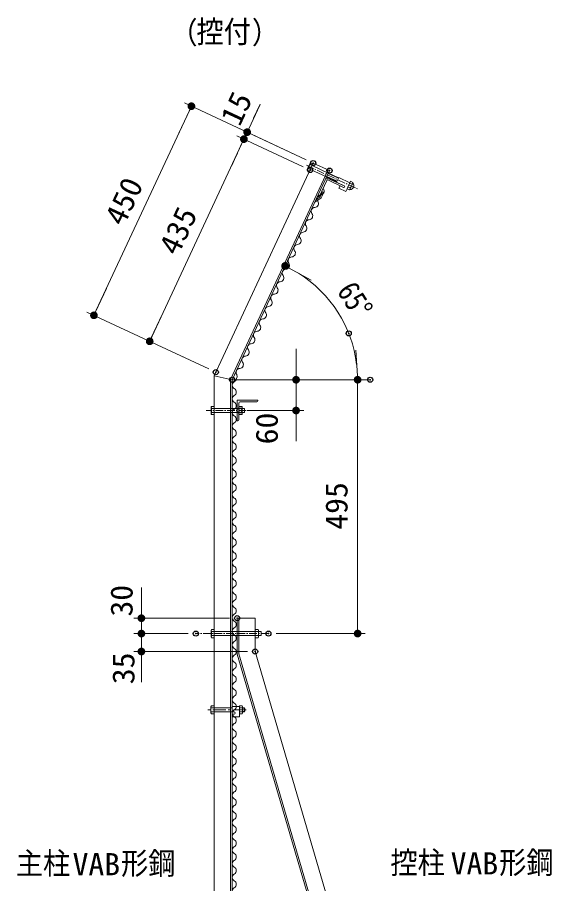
# Model space of a CAD drawing. Units: millimetres at full size. Extents: x -4455 to 4455, y -3150 to 3150.
# Drawn here: x 346 to 1389, y 326 to 2015 of the extents above; entities that cross this region are included whole.
import ezdxf
from ezdxf.enums import TextEntityAlignment as Align

# ---------------------------------------------------------------- set-up
doc = ezdxf.new("R2010")
doc.units = ezdxf.units.MM
doc.header["$LTSCALE"] = 20
doc.header["$PDMODE"] = 32
doc.header["$PDSIZE"] = 10
for name, pattern in [('DASHED', [7.5, 6, -1.5]), ('USER1', [2, 1.25, -0.25, 0.25, -0.25]), ('USER3', [1.125, 0.75, -0.125, 0.125, -0.125]), ('USER4', [4.7625, 3.175, -1.5875])]:
    doc.linetypes.add(name, pattern=pattern)
for name, color, linetype, lineweight in [('0-1_SUNPOU', 1, 'Continuous', 18), ('0-4_6文字', 3, 'Continuous', 18), ('0-5_1部材', 7, 'Continuous', 18), ('0-6_8部品', 7, 'Continuous', 18), ('0-A_5寸法', 1, 'Continuous', 18), ('0-C_2網', 4, 'Continuous', 18), ('0-D_AMI', 3, 'Continuous', 18)]:
    doc.layers.add(name, color=color, linetype=linetype, lineweight=lineweight)
doc.layers.add('0-2_DEFPOINTS', color=7, linetype='Continuous')
doc.styles.add('ＭＳ ゴシック', font='')
doc.styles.get('ＭＳ ゴシック').set_extended_font_data('MS Gothic')

# ---------------------------------------------------------------- blocks, each defined once
blk = doc.blocks.new('M1')
at = {"layer": '0-1_SUNPOU'}
blk.add_line((-5, 0), (-38.58, 0), dxfattribs=at)
for points in [[(0, 0), (-5, 0), (-4.96, 0.63)], [(0, 0), (-4.96, -0.63), (-5, 0)], [(0, 0), (-4.96, 0.63), (-4.84, 1.24)], [(0, 0), (-4.84, -1.24), (-4.96, -0.63)], [(0, 0), (-4.84, 1.24), (-4.65, 1.84)], [(0, 0), (-4.65, -1.84), (-4.84, -1.24)], [(0, 0), (-4.65, 1.84), (-4.38, 2.41)], [(0, 0), (-4.38, -2.41), (-4.65, -1.84)], [(0, 0), (-4.38, 2.41), (-4.05, 2.94)], [(0, 0), (-4.05, -2.94), (-4.38, -2.41)], [(0, 0), (-4.05, 2.94), (-3.64, 3.42)], [(0, 0), (-3.64, -3.42), (-4.05, -2.94)], [(0, 0), (-3.64, 3.42), (-3.19, 3.85)], [(0, 0), (-3.19, -3.85), (-3.64, -3.42)], [(0, 0), (-3.19, 3.85), (-2.68, 4.22)], [(0, 0), (-2.68, -4.22), (-3.19, -3.85)], [(0, 0), (-2.68, 4.22), (-2.13, 4.52)], [(0, 0), (-2.13, -4.52), (-2.68, -4.22)], [(0, 0), (-2.13, 4.52), (-1.55, 4.76)], [(0, 0), (-1.55, -4.76), (-2.13, -4.52)], [(0, 0), (-1.55, 4.76), (-0.94, 4.91)], [(0, 0), (-0.94, -4.91), (-1.55, -4.76)], [(0, 0), (-0.94, 4.91), (-0.31, 4.99)], [(0, 0), (-0.31, -4.99), (-0.94, -4.91)], [(0, 0), (-0.31, 4.99), (0.31, 4.99)], [(0, 0), (0.31, -4.99), (-0.31, -4.99)], [(0, 0), (0.31, 4.99), (0.94, 4.91)], [(0, 0), (0.94, 4.91), (1.55, 4.76)], [(0, 0), (1.55, 4.76), (2.13, 4.52)], [(0, 0), (2.13, 4.52), (2.68, 4.22)], [(0, 0), (2.68, 4.22), (3.19, 3.85)], [(0, 0), (3.19, 3.85), (3.64, 3.42)], [(0, 0), (3.64, 3.42), (4.05, 2.94)], [(0, 0), (4.05, 2.94), (4.38, 2.41)], [(0, 0), (4.38, 2.41), (4.65, 1.84)], [(0, 0), (4.65, 1.84), (4.84, 1.24)], [(0, 0), (4.84, 1.24), (4.96, 0.63)], [(0, 0), (4.96, 0.63), (5, 0)], [(0, 0), (0.94, -4.91), (0.31, -4.99)], [(0, 0), (1.55, -4.76), (0.94, -4.91)], [(0, 0), (2.13, -4.52), (1.55, -4.76)], [(0, 0), (2.68, -4.22), (2.13, -4.52)], [(0, 0), (3.19, -3.85), (2.68, -4.22)], [(0, 0), (3.64, -3.42), (3.19, -3.85)], [(0, 0), (4.05, -2.94), (3.64, -3.42)], [(0, 0), (4.38, -2.41), (4.05, -2.94)], [(0, 0), (4.65, -1.84), (4.38, -2.41)], [(0, 0), (4.84, -1.24), (4.65, -1.84)], [(0, 0), (4.96, -0.63), (4.84, -1.24)], [(0, 0), (5, 0), (4.96, -0.63)]]:
    blk.add_solid(points, dxfattribs=at)
blk = doc.blocks.new('NAMIX13')
at = {"layer": '0-D_AMI'}
for centre, start, end in [((-71.1, -133.3), 298.07249, 61.92751), ((71.1, -400), 118.07249, 241.92751), ((-71.1, -666.7), 298.07249, 61.92751), ((71.1, -933.3), 118.07249, 241.92751), ((71.1, -1466.7), 118.07249, 241.92751), ((-71.1, -1200), 298.07249, 61.92751), ((-71.1, -1733.3), 298.07249, 61.92751), ((71.1, -2000), 118.07249, 241.92751), ((-71.1, -2266.7), 298.07249, 61.92751), ((71.1, -2533.3), 118.07249, 241.92751), ((-71.1, -2800), 298.07249, 61.92751), ((71.1, -3066.7), 118.07249, 241.92751), ((-71.1, -3333.3), 298.07249, 61.92751), ((71.1, -3600), 118.07249, 241.92751), ((71.1, -4133.3), 118.07249, 241.92751), ((-71.1, -3866.7), 298.07249, 61.92751), ((-71.1, -4400), 298.07249, 61.92751), ((71.1, -4666.7), 118.07249, 241.92751), ((71.1, -5200), 118.07249, 241.92751), ((-71.1, -4933.3), 298.07249, 61.92751), ((-71.1, -5466.7), 298.07249, 61.92751), ((71.1, -5733.3), 118.07249, 241.92751)]:
    blk.add_arc(centre, 151.1, start, end, dxfattribs=at)
blk = doc.blocks.new('NAMIX5')
at = {"layer": '0-D_AMI'}
for centre, start, end in [((35.6, -200), 118.07249, 241.92751), ((-35.6, -66.7), 298.07249, 61.92751), ((-35.6, -333.3), 298.07249, 61.92751), ((35.6, -466.7), 118.07249, 241.92751), ((35.6, -733.3), 118.07249, 241.92751), ((-35.6, -600), 298.07249, 61.92751), ((-35.6, -866.7), 298.07249, 61.92751), ((35.6, -1000), 118.07249, 241.92751), ((-35.6, -1133.3), 298.07249, 61.92751), ((35.6, -1266.7), 118.07249, 241.92751)]:
    blk.add_arc(centre, 75.6, start, end, dxfattribs=at)
blk = doc.blocks.new('NAMI')
at = {"layer": '0-D_AMI'}
for centre, start, end in [((-71.1, -133.3), 298.07249, 61.92751), ((71.1, -400), 118.07249, 241.92751)]:
    blk.add_arc(centre, 151.1, start, end, dxfattribs=at)

msp = doc.modelspace()

# ---------------------------------------------------------------- linework, layer by layer
at = {"layer": '0-2_DEFPOINTS'}
for p in [(788.32, 1777.64), (923.67, 1731.07), (923.67, 1731.07), (917.33, 1717.48), (917.33, 1717.48), (955.4, 1716.28), (495.72, 1434.11), (992.83, 1398.87), (604.48, 1383.4), (733.5, 1323.23), (765.22, 1308.44), (765.22, 1308.44), (1034.63, 1308.44), (779.69, 1248.44), (890.14, 1248.44), (775.22, 843.44), (588.37, 813.44), (694.62, 813.44), (836.03, 813.44), (1010.14, 813.44), (588.37, 778.44), (810.22, 778.44)]:
    msp.add_point(p, dxfattribs=at)
at = {"layer": '0-5_1部材'}
for p, q in [((730.22, 1316.2), (923.67, 1731.07)), ((923.67, 1731.07), (955.4, 1716.28)), ((762.22, 1309.11), (952.68, 1717.55)), ((765.22, 1308.44), (955.4, 1716.28)), ((730.22, 1316.2), (730.22, -851.56)), ((730.22, 1316.2), (765.22, 1308.44)), ((762.22, 1309.11), (762.22, -851.56)), ((765.22, 1308.44), (765.22, -851.56)), ((775.22, 1268.44), (775.22, 1228.44)), ((775.22, 1268.44), (815.22, 1268.44)), ((815.22, 1268.44), (815.22, 1267.44)), ((778.22, 1262.44), (778.22, 1230.44)), ((813.22, 1265.44), (781.22, 1265.44)), ((775.22, 1228.44), (776.22, 1228.44)), ((810.22, 843.44), (775.22, 843.44)), ((775.22, 843.44), (775.22, 773.29)), ((778.22, 843.44), (778.22, 773.74)), ((810.22, 843.44), (810.22, 778.44)), ((810.22, 778.44), (1200.22, -551.56)), ((775.22, 773.29), (1165.22, -556.71)), ((778.22, 773.74), (1168.22, -556.26))]:
    msp.add_line(p, q, dxfattribs=at)
at = {"layer": '0-5_1部材', "color": 1, "linetype": 'USER3'}
msp.add_line((836.03, 813.44), (694.62, 813.44), dxfattribs=at)
at = {"layer": '0-5_1部材'}
for centre, radius, start, end in [((813.22, 1267.44), 2, 270, 0), ((781.22, 1262.44), 3, 90, 179.99992), ((776.22, 1230.44), 2, 270, 0)]:
    msp.add_arc(centre, radius, start, end, dxfattribs=at)
at = {"layer": '0-6_8部品', "color": 1, "linetype": 'USER3'}
for p, q in [((910.56, 1726.83), (1009.71, 1680.6)), ((792.97, 1248.44), (714.41, 1248.44))]:
    msp.add_line(p, q, dxfattribs=at)
at = {"layer": '0-6_8部品'}
for p, q in [((911.62, 1718.46), (917.47, 1731.02)), ((921.31, 1726), (916.79, 1728.1)), ((917.47, 1731.02), (918.49, 1731.73)), ((923, 1729.63), (918.49, 1731.73)), ((911.62, 1718.46), (911.72, 1717.23)), ((916.24, 1715.12), (911.72, 1717.23)), ((917.93, 1718.75), (913.41, 1720.85)), ((953.07, 1711.3), (973.01, 1702)), ((949.87, 1697.34), (935.5, 1666.53)), ((949.69, 1704.05), (969.63, 1694.75)), ((950.87, 1701.84), (985.31, 1685.78)), ((951.87, 1698.07), (982.68, 1683.7)), ((973.43, 1702.91), (969.21, 1693.84)), ((969.21, 1693.84), (985.52, 1686.24)), ((973.43, 1702.91), (995.18, 1692.76)), ((996.45, 1695.48), (989.69, 1680.98)), ((994.76, 1691.85), (991.38, 1684.61)), ((994.76, 1691.85), (999.32, 1689.73)), ((996.45, 1695.48), (1000.96, 1693.38)), ((1001.07, 1692.14), (1000.97, 1693.38)), ((941.62, 1675.12), (936.97, 1665.15)), ((944.34, 1673.85), (939.33, 1663.11)), ((941.62, 1675.12), (944.34, 1673.85)), ((973.56, 1681.88), (975.88, 1686.87)), ((987.15, 1675.54), (973.56, 1681.88)), ((984.67, 1684.42), (985.52, 1686.23)), ((989.69, 1680.98), (987.15, 1675.54)), ((989.69, 1680.98), (994.2, 1678.87)), ((991.38, 1684.61), (995.89, 1682.5)), ((939.33, 1663.11), (926.77, 1654.89)), ((936.97, 1665.15), (929.17, 1660.05)), ((932.15, 1666.43), (933.51, 1665.8)), ((724.62, 1255.37), (725.24, 1256.44)), ((724.62, 1241.51), (724.62, 1255.37)), ((730.22, 1256.44), (725.24, 1256.44)), ((730.22, 1252.44), (725.24, 1252.44)), ((730.22, 1240.44), (730.22, 1256.44)), ((765.22, 1252.44), (778.22, 1252.44)), ((778.22, 1240.44), (778.22, 1256.44)), ((778.22, 1256.44), (784, 1256.44)), ((778.22, 1252.44), (784, 1252.44)), ((784.62, 1255.37), (784, 1256.44)), ((784.62, 1241.51), (784.62, 1255.37)), ((789.69, 1252.44), (784.62, 1252.44)), ((789.69, 1244.44), (789.69, 1252.44)), ((724.62, 1241.51), (725.24, 1240.44)), ((730.22, 1244.44), (725.24, 1244.44)), ((730.22, 1240.44), (725.24, 1240.44)), ((765.22, 1244.44), (778.22, 1244.44)), ((778.22, 1244.44), (784, 1244.44)), ((778.22, 1240.44), (784, 1240.44)), ((784.62, 1241.51), (784, 1240.44)), ((789.69, 1244.44), (784.62, 1244.44)), ((724.62, 820.37), (725.24, 821.44)), ((724.62, 806.52), (724.62, 820.37)), ((730.22, 821.44), (725.24, 821.44)), ((730.22, 817.44), (725.24, 817.44)), ((730.22, 805.44), (730.22, 821.44)), ((765.22, 817.44), (775.22, 817.44)), ((810.22, 805.44), (810.22, 821.44)), ((810.22, 821.44), (816, 821.44)), ((810.22, 817.44), (816, 817.44)), ((816.62, 820.37), (816, 821.44)), ((816.62, 806.52), (816.62, 820.37)), ((821.69, 817.44), (816.62, 817.44)), ((821.69, 809.44), (821.69, 817.44)), ((724.62, 806.52), (725.24, 805.44)), ((730.22, 809.44), (725.24, 809.44)), ((730.22, 805.44), (725.24, 805.44)), ((765.22, 809.44), (775.22, 809.44)), ((810.22, 809.44), (816, 809.44)), ((810.22, 805.44), (816, 805.44)), ((816.62, 806.52), (816, 805.44)), ((821.69, 809.44), (816.62, 809.44)), ((723.82, 670.79), (724.93, 672.71)), ((723.82, 658.95), (723.82, 670.79)), ((723.82, 658.95), (724.93, 657.03)), ((724.5, 668.87), (730.22, 668.87)), ((724.5, 660.87), (730.22, 660.87)), ((724.93, 672.71), (730.22, 672.71)), ((730.22, 657.03), (730.22, 672.71)), ((765.22, 671.19), (765.22, 660.69)), ((765.22, 671.19), (779.42, 671.19)), ((765.22, 660.69), (769.17, 660.69)), ((779.42, 657.03), (779.42, 672.71)), ((779.42, 671.19), (779.42, 651.19)), ((785.13, 668.87), (779.42, 668.87)), ((785.13, 660.87), (779.42, 660.87)), ((785.82, 658.95), (784.71, 657.03)), ((785.82, 658.95), (785.82, 670.79)), ((785.82, 668.87), (789.37, 668.87)), ((785.82, 660.87), (789.37, 660.87)), ((789.37, 660.87), (789.37, 668.87)), ((724.93, 657.03), (730.22, 657.03)), ((765.22, 656.19), (769.17, 656.19)), ((765.22, 656.19), (765.22, 651.19)), ((765.22, 651.19), (779.42, 651.19)), ((784.71, 657.03), (779.42, 657.03))]:
    msp.add_line(p, q, dxfattribs=at)
at = {"layer": '0-6_8部品', "color": 3, "linetype": 'USER4'}
for p, q in [((921.31, 1726), (952.94, 1711.36)), ((917.93, 1718.75), (949.56, 1704.11)), ((730.22, 1252.44), (765.22, 1252.44)), ((730.22, 1244.44), (765.22, 1244.44)), ((730.22, 817.44), (765.22, 817.44)), ((775.22, 817.44), (810.22, 817.44)), ((730.22, 809.44), (765.22, 809.44)), ((775.22, 809.44), (810.22, 809.44)), ((730.22, 668.87), (765.22, 668.87))]:
    msp.add_line(p, q, dxfattribs=at)
at = {"layer": '0-6_8部品', "color": 4}
for p, q in [((952.73, 1710.57), (972.67, 1701.27)), ((950.03, 1704.77), (969.97, 1695.47))]:
    msp.add_line(p, q, dxfattribs=at)
at = {"layer": '0-6_8部品', "color": 1, "linetype": 'USER1'}
msp.add_line((792.84, 664.87), (714.35, 664.87), dxfattribs=at)
at = {"layer": '0-6_8部品', "color": 3, "linetype": 'DASHED'}
msp.add_line((730.22, 660.87), (765.22, 660.87), dxfattribs=at)
at = {"layer": '0-6_8部品', "color": 1}
for p, q in [((785.82, 668.07), (789.78, 668.07)), ((785.82, 661.67), (789.78, 661.67))]:
    msp.add_line(p, q, dxfattribs=at)
at = {"layer": '0-6_8部品'}
for points in [[(1001.07, 1692.14), (995.22, 1679.58), (994.2, 1678.87)], [(785.82, 670.79), (784.71, 672.71), (779.42, 672.71)]]:
    msp.add_lwpolyline(points, dxfattribs=at)
for centre, radius, start, end in [((926.5, 1719.17), 13.19, 137.35573, 172.65509), ((924.02, 1727.96), 7.23, 155.00224, 178.88522), ((918.17, 1715.41), 7.23, 131.11235, 155.00092), ((950.02, 1700.03), 2, 64.99207, 154.99219), ((951.23, 1696.71), 1.5, 65.00722, 155.00732), ((995.34, 1687.02), 7.61, 269.02866, 41.50311), ((985.12, 1692.07), 14.39, 318.38929, 350.69312), ((994.52, 1695.2), 7.27, 311.37286, 335.0017), ((983.31, 1685.06), 1.5, 245.00729, 334.96823), ((988.66, 1682.64), 7.23, 334.99903, 358.96354), ((934.14, 1667.16), 1.5, 245.00729, 334.99213), ((731.85, 1255.37), 7.23, 179.99992, 203.88486), ((737.81, 1248.44), 13.19, 162.35463, 197.65355), ((777.39, 1255.37), 7.23, 336.12625, 0), ((771.37, 1248.45), 13.25, 342.41266, 17.55417), ((731.85, 1241.51), 7.23, 156.1122, 179.99992), ((777.39, 1241.51), 7.23, 0, 23.88957), ((731.85, 820.37), 7.23, 179.99992, 203.88486), ((737.81, 813.44), 13.19, 162.35463, 197.65355), ((809.39, 820.37), 7.23, 336.12625, 0), ((803.37, 813.45), 13.25, 342.41266, 17.55417), ((731.85, 806.52), 7.23, 156.1122, 179.99992), ((809.39, 806.52), 7.23, 0, 23.88957), ((726.85, 670.79), 3.03, 180, 219.3382), ((735.82, 664.87), 12, 160.52878, 199.47122), ((726.85, 658.95), 3.03, 140.6618, 180), ((769.17, 658.44), 2.25, 270, 90), ((782.79, 670.79), 3.03, 320.6618, 0), ((773.82, 664.87), 12, 340.52878, 19.47122), ((782.79, 658.95), 3.03, 0, 39.3382), ((782.44, 664.87), 8, 330, 30)]:
    msp.add_arc(centre, radius, start, end, dxfattribs=at)
at = {"layer": '0-A_5寸法'}
for p, q in [((685.9, 1841.95), (495.72, 1434.11)), ((910.08, 1737.41), (672.31, 1848.29)), ((807.34, 1818.42), (820.01, 1845.61)), ((910.08, 1737.41), (781.06, 1797.57)), ((794.66, 1791.23), (788.32, 1777.64)), ((788.32, 1777.64), (604.48, 1383.4)), ((903.74, 1723.82), (774.72, 1783.98)), ((903.74, 1723.82), (774.72, 1783.98)), ((775.64, 1750.45), (762.96, 1723.26)), ((719.9, 1329.57), (482.13, 1440.45)), ((719.9, 1329.57), (590.89, 1389.73)), ((890.14, 1338.44), (890.14, 1368.44)), ((765.22, 1308.44), (1034.63, 1308.44)), ((780.22, 1308.44), (905.14, 1308.44)), ((780.22, 1308.44), (1025.14, 1308.44)), ((890.14, 1308.44), (890.14, 1248.44)), ((1010.14, 1308.44), (1010.14, 813.44)), ((794.69, 1248.44), (905.14, 1248.44)), ((890.14, 1218.44), (890.14, 1188.44)), ((588.37, 873.44), (588.37, 903.44)), ((588.37, 843.44), (588.37, 873.44)), ((760.22, 843.44), (573.37, 843.44)), ((588.37, 843.44), (588.37, 813.44)), ((679.62, 813.44), (573.37, 813.44)), ((679.62, 813.44), (573.37, 813.44)), ((588.37, 813.44), (588.37, 778.44)), ((851.03, 813.44), (1025.14, 813.44)), ((795.22, 778.44), (573.37, 778.44)), ((588.37, 783.44), (588.37, 753.44)), ((588.37, 748.44), (588.37, 718.44))]:
    msp.add_line(p, q, dxfattribs=at)
msp.add_arc((765.22, 1308.44), 244.92, 7.02254, 57.97755, dxfattribs=at)
at = {"layer": '0-C_2網', "color": 3}
msp.add_arc((761.87, 1315.13), 13.05, 305.3405, 14.52723, dxfattribs=at)
at = {"layer": '0-D_AMI'}
for centre, start, end in [((937.51, 1676.38), 273.07249, 36.92751), ((926.24, 1652.21), 273.07249, 36.92751), ((938.32, 1661.29), 93.07249, 216.92751), ((927.05, 1637.13), 93.07249, 216.92751), ((914.97, 1628.05), 273.07249, 36.92751), ((903.7, 1603.88), 273.07249, 36.92751), ((915.78, 1612.96), 93.07249, 216.92751), ((904.51, 1588.79), 93.07249, 216.92751), ((772.97, 1297.81), 118.07249, 241.92751)]:
    msp.add_arc(centre, 7.56, start, end, dxfattribs=at)

# ---------------------------------------------------------------- block references
at = {"layer": '0-A_5寸法', "xscale": 1.5, "yscale": 1.5}
for p, rotation in [((685.9, 1841.95), 65.00003), ((794.66, 1791.23), 245.00003), ((788.32, 1777.64), 65.00003), ((788.32, 1777.64), 65.00003), ((868.72, 1530.41), 151.48883), ((495.72, 1434.11), 245.00003), ((604.48, 1383.4), 245.00003), ((890.14, 1308.44), 270), ((1010.14, 1308.44), 273.51127), ((1010.14, 1308.44), 90), ((890.14, 1248.44), 90), ((588.37, 843.44), 270), ((588.37, 813.44), 270), ((1010.14, 813.44), 270), ((588.37, 813.44), 90), ((588.37, 778.44), 90)]:
    msp.add_blockref('M1', p, dxfattribs=dict(at, rotation=rotation))
at = {"layer": '0-C_2網', "xscale": 0.05, "yscale": 0.05, "rotation": 335}
msp.add_blockref('NAMIX13', (898.47, 1584.25), dxfattribs=at)
at = {"layer": '0-C_2網'}
for name, p, xscale, yscale in [('NAMI', (769.42, 1291.15), 0.05, 0.05), ('NAMIX5', (769.42, 1264.48), 0.1, 0.1), ('NAMIX13', (769.42, 1131.15), 0.05, 0.05), ('NAMIX13', (769.42, 837.81), 0.05, 0.05), ('NAMIX13', (769.42, 544.48), 0.05, 0.05)]:
    msp.add_blockref(name, p, dxfattribs=dict(at, xscale=xscale, yscale=yscale))

# ---------------------------------------------------------------- texts
at = {"layer": '0-4_6文字', "style": 'ＭＳ ゴシック'}
for s, width, p in [('（ \u3000 ）', 0.9, (644.75, 1951.04)), ('控付', 0.9, (695.73, 1952.67)), ('主柱', 0.9, (343.27, 330.71)), ('形鋼', 0.9, (548.54, 330.71)), ('控柱', 0.9, (1074.07, 332.18)), ('形鋼', 0.9, (1286.23, 332.33)), ('VAB', 1.05, (454.07, 328.99)), ('VAB', 1.05, (1191.76, 330.61))]:
    msp.add_text(s, height=43.26, dxfattribs=dict(at, width=width)).set_placement(p, align=Align.BOTTOM_LEFT)
at = {"layer": '0-A_5寸法', "color": 3, "style": 'ＭＳ ゴシック'}
for s, rotation, width, p in [('15', 65, 1.05, (791.65, 1795.01)), ('450', 65, 1.05, (565.75, 1600.07)), ('435', 65, 1.05, (671.33, 1542.55)), ('65°', 302.5, 0.85, (957.66, 1474.62)), ('60', 90, 1.05, (867.43, 1182.44)), ('495', 90, 1.05, (1003.46, 1015.94)), ('30', 90, 1.05, (584.16, 846.59)), ('35', 90, 1.05, (587.83, 714.69))]:
    msp.add_text(s, height=43.26, rotation=rotation, dxfattribs=dict(at, width=width)).set_placement(p, align=Align.BOTTOM_LEFT)

doc.saveas('drawing.dxf')
